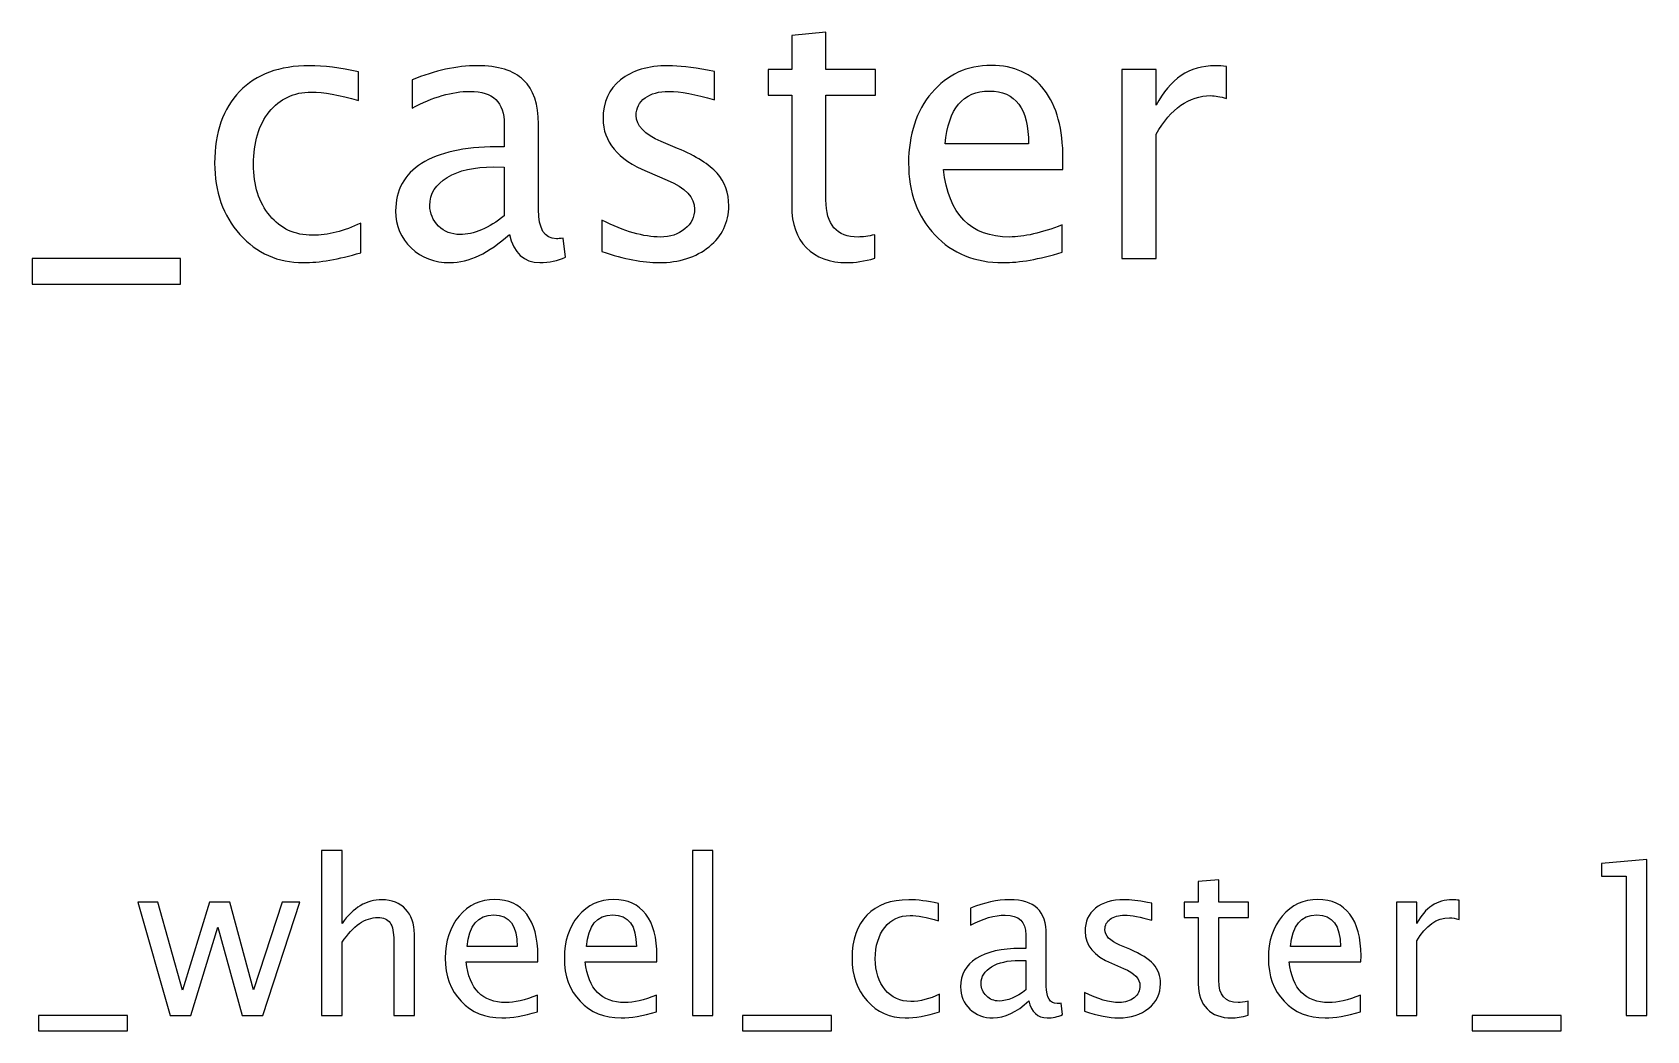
# Model space of a CAD drawing. Header units: centimetres. Extents: x -26.9 to 37.3, y -43.5 to 43.3.
# Drawn here: x 17.52 to 27.11, y 37.08 to 43.01 of the extents above; entities that cross this region are included whole.
import ezdxf

# ---------------------------------------------------------------- set-up
doc = ezdxf.new("R2010")
doc.units = ezdxf.units.CM
doc.header["$MEASUREMENT"] = 0
doc.layers.add('Layer 1', color=7, linetype='Continuous')

msp = doc.modelspace()

# ---------------------------------------------------------------- linework, layer by layer
at = {"layer": 'Layer 1'}
for points, knots in [([(22.52636, 41.67079), (22.46357, 41.65351), (22.40889, 41.64504), (22.36267, 41.64504), (22.36267, 41.64504), (22.25896, 41.64504), (22.17817, 41.67467), (22.12031, 41.73394), (22.12031, 41.73394), (22.0621, 41.79321), (22.03318, 41.8754), (22.03318, 41.98088), (22.03318, 41.98088), (22.03318, 41.98088), (22.03318, 42.63987), (22.03318, 42.63987), (22.03318, 42.63987), (22.03318, 42.63987), (21.89277, 42.63987), (21.89277, 42.63987), (21.89277, 42.63987), (21.89277, 42.63987), (21.89277, 42.79228), (21.89277, 42.79228), (21.89277, 42.79228), (21.89277, 42.79228), (22.03318, 42.79228), (22.03318, 42.79228), (22.03318, 42.79228), (22.03318, 42.79228), (22.03318, 42.99512), (22.03318, 42.99512), (22.03318, 42.99512), (22.03318, 42.99512), (22.23638, 43.01453), (22.23638, 43.01453), (22.23638, 43.01453), (22.23638, 43.01453), (22.23638, 42.79228), (22.23638, 42.79228), (22.23638, 42.79228), (22.23638, 42.79228), (22.53059, 42.79228), (22.53059, 42.79228), (22.53059, 42.79228), (22.53059, 42.79228), (22.53059, 42.63987), (22.53059, 42.63987), (22.53059, 42.63987), (22.53059, 42.63987), (22.23638, 42.63987), (22.23638, 42.63987), (22.23638, 42.63987), (22.23638, 42.63987), (22.23638, 42.01757), (22.23638, 42.01757), (22.23638, 42.01757), (22.23638, 41.87082), (22.30023, 41.79744), (22.42758, 41.79744), (22.42758, 41.79744), (22.45475, 41.79744), (22.48756, 41.80203), (22.52636, 41.81085), (22.52636, 41.81085), (22.52636, 41.81085), (22.52636, 41.67079), (22.52636, 41.67079)], [0, 0, 0, 0, 0.0555556, 0.0555556, 0.0555556, 0.0555556, 0.1111111, 0.1111111, 0.1111111, 0.1111111, 0.1666667, 0.1666667, 0.1666667, 0.1666667, 0.2222222, 0.2222222, 0.2222222, 0.2222222, 0.2777778, 0.2777778, 0.2777778, 0.2777778, 0.3333333, 0.3333333, 0.3333333, 0.3333333, 0.3888889, 0.3888889, 0.3888889, 0.3888889, 0.4444444, 0.4444444, 0.4444444, 0.4444444, 0.5, 0.5, 0.5, 0.5, 0.5555556, 0.5555556, 0.5555556, 0.5555556, 0.6111111, 0.6111111, 0.6111111, 0.6111111, 0.6666667, 0.6666667, 0.6666667, 0.6666667, 0.7222222, 0.7222222, 0.7222222, 0.7222222, 0.7777778, 0.7777778, 0.7777778, 0.7777778, 0.8333333, 0.8333333, 0.8333333, 0.8333333, 0.8888889, 0.8888889, 0.8888889, 0.8888889, 1, 1, 1, 1]), ([(19.47165, 41.70431), (19.34007, 41.6648), (19.22647, 41.64504), (19.13087, 41.64504), (19.13087, 41.64504), (18.97918, 41.64504), (18.85359, 41.70113), (18.75375, 41.81296), (18.75375, 41.81296), (18.65391, 41.92515), (18.60382, 42.06661), (18.60382, 42.237), (18.60382, 42.237), (18.60382, 42.41904), (18.65321, 42.56121), (18.75199, 42.66281), (18.75199, 42.66281), (18.85077, 42.76476), (18.9887, 42.81556), (19.1658, 42.81556), (19.1658, 42.81556), (19.25293, 42.81556), (19.351, 42.80356), (19.45895, 42.77958), (19.45895, 42.77958), (19.45895, 42.77958), (19.45895, 42.60812), (19.45895, 42.60812), (19.45895, 42.60812), (19.3443, 42.64199), (19.25082, 42.65892), (19.17885, 42.65892), (19.17885, 42.65892), (19.07443, 42.65892), (18.99082, 42.61977), (18.92838, 42.5418), (18.92838, 42.5418), (18.86593, 42.46384), (18.83454, 42.35977), (18.83454, 42.22995), (18.83454, 42.22995), (18.83454, 42.104), (18.86699, 42.0024), (18.93155, 41.92444), (18.93155, 41.92444), (18.99611, 41.84683), (19.08042, 41.80802), (19.1852, 41.80802), (19.1852, 41.80802), (19.27798, 41.80802), (19.37323, 41.83201), (19.47165, 41.87999), (19.47165, 41.87999), (19.47165, 41.87999), (19.47165, 41.70431), (19.47165, 41.70431)], [0, 0, 0, 0, 0.0666667, 0.0666667, 0.0666667, 0.0666667, 0.1333333, 0.1333333, 0.1333333, 0.1333333, 0.2, 0.2, 0.2, 0.2, 0.2666667, 0.2666667, 0.2666667, 0.2666667, 0.3333333, 0.3333333, 0.3333333, 0.3333333, 0.4, 0.4, 0.4, 0.4, 0.4666667, 0.4666667, 0.4666667, 0.4666667, 0.5333333, 0.5333333, 0.5333333, 0.5333333, 0.6, 0.6, 0.6, 0.6, 0.6666667, 0.6666667, 0.6666667, 0.6666667, 0.7333333, 0.7333333, 0.7333333, 0.7333333, 0.8, 0.8, 0.8, 0.8, 0.8666667, 0.8666667, 0.8666667, 0.8666667, 1, 1, 1, 1]), ([(20.35501, 41.81332), (20.23295, 41.70113), (20.11548, 41.64504), (20.00259, 41.64504), (20.00259, 41.64504), (19.90981, 41.64504), (19.83255, 41.67397), (19.77152, 41.73218), (19.77152, 41.73218), (19.71014, 41.79038), (19.67944, 41.86376), (19.67944, 41.95231), (19.67944, 41.95231), (19.67944, 42.07472), (19.73095, 42.16892), (19.83396, 42.23453), (19.83396, 42.23453), (19.93697, 42.30015), (20.08479, 42.33296), (20.2774, 42.33296), (20.2774, 42.33296), (20.2774, 42.33296), (20.32503, 42.33296), (20.32503, 42.33296), (20.32503, 42.33296), (20.32503, 42.33296), (20.32503, 42.46807), (20.32503, 42.46807), (20.32503, 42.46807), (20.32503, 42.59825), (20.25729, 42.66316), (20.12147, 42.66316), (20.12147, 42.66316), (20.01635, 42.66316), (19.90134, 42.63), (19.77681, 42.56367), (19.77681, 42.56367), (19.77681, 42.56367), (19.77681, 42.73089), (19.77681, 42.73089), (19.77681, 42.73089), (19.91369, 42.78734), (20.04281, 42.81556), (20.16381, 42.81556), (20.16381, 42.81556), (20.28834, 42.81556), (20.38041, 42.78734), (20.43933, 42.73054), (20.43933, 42.73054), (20.49859, 42.67374), (20.52823, 42.58625), (20.52823, 42.46807), (20.52823, 42.46807), (20.52823, 42.46807), (20.52823, 41.96113), (20.52823, 41.96113), (20.52823, 41.96113), (20.52823, 41.84507), (20.56386, 41.78686), (20.63547, 41.78686), (20.63547, 41.78686), (20.64429, 41.78686), (20.65735, 41.78827), (20.67463, 41.79109), (20.67463, 41.79109), (20.67463, 41.79109), (20.6891, 41.6782), (20.6891, 41.6782), (20.6891, 41.6782), (20.64288, 41.65598), (20.59208, 41.64504), (20.53634, 41.64504), (20.53634, 41.64504), (20.44144, 41.64504), (20.38112, 41.70113), (20.35501, 41.81332)], [0, 0, 0, 0, 0.05, 0.05, 0.05, 0.05, 0.1, 0.1, 0.1, 0.1, 0.15, 0.15, 0.15, 0.15, 0.2, 0.2, 0.2, 0.2, 0.25, 0.25, 0.25, 0.25, 0.3, 0.3, 0.3, 0.3, 0.35, 0.35, 0.35, 0.35, 0.4, 0.4, 0.4, 0.4, 0.45, 0.45, 0.45, 0.45, 0.5, 0.5, 0.5, 0.5, 0.55, 0.55, 0.55, 0.55, 0.6, 0.6, 0.6, 0.6, 0.65, 0.65, 0.65, 0.65, 0.7, 0.7, 0.7, 0.7, 0.75, 0.75, 0.75, 0.75, 0.8, 0.8, 0.8, 0.8, 0.85, 0.85, 0.85, 0.85, 0.9, 0.9, 0.9, 0.9, 1, 1, 1, 1]), ([(20.90534, 41.71066), (20.90534, 41.71066), (20.90534, 41.89692), (20.90534, 41.89692), (20.90534, 41.89692), (21.03834, 41.8306), (21.1537, 41.79744), (21.25212, 41.79744), (21.25212, 41.79744), (21.31069, 41.79744), (21.35937, 41.81332), (21.39782, 41.84507), (21.39782, 41.84507), (21.43627, 41.87646), (21.45568, 41.91597), (21.45568, 41.9636), (21.45568, 41.9636), (21.45568, 42.0331), (21.4017, 42.0906), (21.29375, 42.13611), (21.29375, 42.13611), (21.29375, 42.13611), (21.17487, 42.18655), (21.17487, 42.18655), (21.17487, 42.18655), (20.99954, 42.25923), (20.91169, 42.36435), (20.91169, 42.50088), (20.91169, 42.50088), (20.91169, 42.5986), (20.94627, 42.67551), (21.01541, 42.7316), (21.01541, 42.7316), (21.08455, 42.78769), (21.17945, 42.81556), (21.29975, 42.81556), (21.29975, 42.81556), (21.36219, 42.81556), (21.4398, 42.80709), (21.53188, 42.78981), (21.53188, 42.78981), (21.53188, 42.78981), (21.57421, 42.78169), (21.57421, 42.78169), (21.57421, 42.78169), (21.57421, 42.78169), (21.57421, 42.61236), (21.57421, 42.61236), (21.57421, 42.61236), (21.46097, 42.64622), (21.37066, 42.66316), (21.30328, 42.66316), (21.30328, 42.66316), (21.24401, 42.66316), (21.19709, 42.65011), (21.16146, 42.62435), (21.16146, 42.62435), (21.12618, 42.5986), (21.10854, 42.56403), (21.10854, 42.52064), (21.10854, 42.52064), (21.10854, 42.45961), (21.15793, 42.40775), (21.25706, 42.36577), (21.25706, 42.36577), (21.25706, 42.36577), (21.35478, 42.32449), (21.35478, 42.32449), (21.35478, 42.32449), (21.46556, 42.27792), (21.54387, 42.22854), (21.58973, 42.17668), (21.58973, 42.17668), (21.63595, 42.12482), (21.65888, 42.05991), (21.65888, 41.9823), (21.65888, 41.9823), (21.65888, 41.88387), (21.62007, 41.80308), (21.54211, 41.73994), (21.54211, 41.73994), (21.4645, 41.67679), (21.36501, 41.64504), (21.24401, 41.64504), (21.24401, 41.64504), (21.15088, 41.64504), (21.03834, 41.66691), (20.90534, 41.71066)], [0, 0, 0, 0, 0.0434783, 0.0434783, 0.0434783, 0.0434783, 0.0869565, 0.0869565, 0.0869565, 0.0869565, 0.1304348, 0.1304348, 0.1304348, 0.1304348, 0.173913, 0.173913, 0.173913, 0.173913, 0.2173913, 0.2173913, 0.2173913, 0.2173913, 0.2608696, 0.2608696, 0.2608696, 0.2608696, 0.3043478, 0.3043478, 0.3043478, 0.3043478, 0.3478261, 0.3478261, 0.3478261, 0.3478261, 0.3913043, 0.3913043, 0.3913043, 0.3913043, 0.4347826, 0.4347826, 0.4347826, 0.4347826, 0.4782609, 0.4782609, 0.4782609, 0.4782609, 0.5217391, 0.5217391, 0.5217391, 0.5217391, 0.5652174, 0.5652174, 0.5652174, 0.5652174, 0.6086957, 0.6086957, 0.6086957, 0.6086957, 0.6521739, 0.6521739, 0.6521739, 0.6521739, 0.6956522, 0.6956522, 0.6956522, 0.6956522, 0.7391304, 0.7391304, 0.7391304, 0.7391304, 0.7826087, 0.7826087, 0.7826087, 0.7826087, 0.826087, 0.826087, 0.826087, 0.826087, 0.8695652, 0.8695652, 0.8695652, 0.8695652, 0.9130435, 0.9130435, 0.9130435, 0.9130435, 1, 1, 1, 1]), ([(23.63972, 41.70642), (23.5032, 41.6655), (23.38643, 41.64504), (23.28906, 41.64504), (23.28906, 41.64504), (23.1229, 41.64504), (22.98779, 41.70007), (22.88372, 41.80979), (22.88372, 41.80979), (22.77965, 41.9195), (22.72744, 42.06167), (22.72744, 42.23665), (22.72744, 42.23665), (22.72744, 42.40634), (22.7733, 42.54568), (22.86538, 42.65469), (22.86538, 42.65469), (22.95745, 42.76335), (23.07528, 42.81768), (23.21886, 42.81768), (23.21886, 42.81768), (23.35468, 42.81768), (23.45981, 42.76934), (23.53389, 42.67268), (23.53389, 42.67268), (23.60797, 42.57602), (23.64502, 42.43914), (23.64502, 42.2617), (23.64502, 42.2617), (23.64502, 42.2617), (23.64396, 42.19961), (23.64396, 42.19961), (23.64396, 42.19961), (23.64396, 42.19961), (22.93487, 42.19961), (22.93487, 42.19961), (22.93487, 42.19961), (22.96451, 41.9315), (23.09539, 41.79744), (23.32716, 41.79744), (23.32716, 41.79744), (23.41218, 41.79744), (23.51625, 41.82143), (23.63972, 41.86941), (23.63972, 41.86941), (23.63972, 41.86941), (23.63972, 41.70642), (23.63972, 41.70642)], [0, 0, 0, 0, 0.0769231, 0.0769231, 0.0769231, 0.0769231, 0.1538462, 0.1538462, 0.1538462, 0.1538462, 0.2307692, 0.2307692, 0.2307692, 0.2307692, 0.3076923, 0.3076923, 0.3076923, 0.3076923, 0.3846154, 0.3846154, 0.3846154, 0.3846154, 0.4615385, 0.4615385, 0.4615385, 0.4615385, 0.5384615, 0.5384615, 0.5384615, 0.5384615, 0.6153846, 0.6153846, 0.6153846, 0.6153846, 0.6923077, 0.6923077, 0.6923077, 0.6923077, 0.7692308, 0.7692308, 0.7692308, 0.7692308, 0.8461538, 0.8461538, 0.8461538, 0.8461538, 1, 1, 1, 1]), ([(23.99568, 41.67044), (23.99568, 41.67044), (23.99568, 42.79228), (23.99568, 42.79228), (23.99568, 42.79228), (23.99568, 42.79228), (24.19888, 42.79228), (24.19888, 42.79228), (24.19888, 42.79228), (24.19888, 42.79228), (24.19888, 42.58026), (24.19888, 42.58026), (24.19888, 42.58026), (24.27967, 42.73724), (24.39679, 42.81556), (24.5506, 42.81556), (24.5506, 42.81556), (24.57141, 42.81556), (24.59329, 42.81379), (24.61586, 42.81027), (24.61586, 42.81027), (24.61586, 42.81027), (24.61586, 42.62012), (24.61586, 42.62012), (24.61586, 42.62012), (24.58059, 42.63176), (24.54954, 42.63776), (24.52273, 42.63776), (24.52273, 42.63776), (24.39361, 42.63776), (24.28566, 42.56156), (24.19888, 42.40881), (24.19888, 42.40881), (24.19888, 42.40881), (24.19888, 41.67044), (24.19888, 41.67044), (24.19888, 41.67044), (24.19888, 41.67044), (23.99568, 41.67044), (23.99568, 41.67044)], [0, 0, 0, 0, 0.0909091, 0.0909091, 0.0909091, 0.0909091, 0.1818182, 0.1818182, 0.1818182, 0.1818182, 0.2727273, 0.2727273, 0.2727273, 0.2727273, 0.3636364, 0.3636364, 0.3636364, 0.3636364, 0.4545455, 0.4545455, 0.4545455, 0.4545455, 0.5454545, 0.5454545, 0.5454545, 0.5454545, 0.6363636, 0.6363636, 0.6363636, 0.6363636, 0.7272727, 0.7272727, 0.7272727, 0.7272727, 0.8181818, 0.8181818, 0.8181818, 0.8181818, 1, 1, 1, 1]), ([(22.94546, 42.35201), (22.94546, 42.35201), (23.44076, 42.35201), (23.44076, 42.35201), (23.44076, 42.35201), (23.44076, 42.56085), (23.36279, 42.66527), (23.20722, 42.66527), (23.20722, 42.66527), (23.05059, 42.66527), (22.96345, 42.56085), (22.94546, 42.35201)], [0, 0, 0, 0, 0.25, 0.25, 0.25, 0.25, 0.5, 0.5, 0.5, 0.5, 1, 1, 1, 1]), ([(20.32503, 41.92409), (20.32503, 41.92409), (20.32503, 42.21231), (20.32503, 42.21231), (20.32503, 42.21231), (20.32503, 42.21231), (20.25976, 42.21442), (20.25976, 42.21442), (20.25976, 42.21442), (20.14687, 42.21442), (20.05586, 42.19361), (19.98636, 42.15198), (19.98636, 42.15198), (19.91722, 42.11), (19.88264, 42.05462), (19.88264, 41.98547), (19.88264, 41.98547), (19.88264, 41.93714), (19.89993, 41.89622), (19.93415, 41.8627), (19.93415, 41.8627), (19.96872, 41.82919), (20.0107, 41.81226), (20.06044, 41.81226), (20.06044, 41.81226), (20.14511, 41.81226), (20.23331, 41.84965), (20.32503, 41.92409)], [0, 0, 0, 0, 0.125, 0.125, 0.125, 0.125, 0.25, 0.25, 0.25, 0.25, 0.375, 0.375, 0.375, 0.375, 0.5, 0.5, 0.5, 0.5, 0.625, 0.625, 0.625, 0.625, 0.75, 0.75, 0.75, 0.75, 1, 1, 1, 1]), ([(17.52008, 41.51804), (17.52008, 41.51804), (17.52008, 41.67044), (17.52008, 41.67044), (17.52008, 41.67044), (17.52008, 41.67044), (18.40061, 41.67044), (18.40061, 41.67044), (18.40061, 41.67044), (18.40061, 41.67044), (18.40061, 41.51804), (18.40061, 41.51804), (18.40061, 41.51804), (18.40061, 41.51804), (17.52008, 41.51804), (17.52008, 41.51804)], [0, 0, 0, 0, 0.2, 0.2, 0.2, 0.2, 0.4, 0.4, 0.4, 0.4, 0.6, 0.6, 0.6, 0.6, 1, 1, 1, 1]), ([(19.23931, 37.17044), (19.23931, 37.17044), (19.23931, 38.14961), (19.23931, 38.14961), (19.23931, 38.14961), (19.23931, 38.14961), (19.36123, 38.14961), (19.36123, 38.14961), (19.36123, 38.14961), (19.36123, 38.14961), (19.36123, 37.71633), (19.36123, 37.71633), (19.36123, 37.71633), (19.42579, 37.81052), (19.50495, 37.85751), (19.59851, 37.85751), (19.59851, 37.85751), (19.65735, 37.85751), (19.70413, 37.8391), (19.73863, 37.80205), (19.73863, 37.80205), (19.77313, 37.76522), (19.79049, 37.71548), (19.79049, 37.65325), (19.79049, 37.65325), (19.79049, 37.65325), (19.79049, 37.17044), (19.79049, 37.17044), (19.79049, 37.17044), (19.79049, 37.17044), (19.66857, 37.17044), (19.66857, 37.17044), (19.66857, 37.17044), (19.66857, 37.17044), (19.66857, 37.61346), (19.66857, 37.61346), (19.66857, 37.61346), (19.66857, 37.66341), (19.66116, 37.69897), (19.64656, 37.72014), (19.64656, 37.72014), (19.63174, 37.74152), (19.6074, 37.7521), (19.57332, 37.7521), (19.57332, 37.7521), (19.49839, 37.7521), (19.42769, 37.70321), (19.36123, 37.60542), (19.36123, 37.60542), (19.36123, 37.60542), (19.36123, 37.17044), (19.36123, 37.17044), (19.36123, 37.17044), (19.36123, 37.17044), (19.23931, 37.17044), (19.23931, 37.17044)], [0, 0, 0, 0, 0.0666667, 0.0666667, 0.0666667, 0.0666667, 0.1333333, 0.1333333, 0.1333333, 0.1333333, 0.2, 0.2, 0.2, 0.2, 0.2666667, 0.2666667, 0.2666667, 0.2666667, 0.3333333, 0.3333333, 0.3333333, 0.3333333, 0.4, 0.4, 0.4, 0.4, 0.4666667, 0.4666667, 0.4666667, 0.4666667, 0.5333333, 0.5333333, 0.5333333, 0.5333333, 0.6, 0.6, 0.6, 0.6, 0.6666667, 0.6666667, 0.6666667, 0.6666667, 0.7333333, 0.7333333, 0.7333333, 0.7333333, 0.8, 0.8, 0.8, 0.8, 0.8666667, 0.8666667, 0.8666667, 0.8666667, 1, 1, 1, 1]), ([(21.44276, 37.17044), (21.44276, 37.17044), (21.44276, 38.14961), (21.44276, 38.14961), (21.44276, 38.14961), (21.44276, 38.14961), (21.56468, 38.14961), (21.56468, 38.14961), (21.56468, 38.14961), (21.56468, 38.14961), (21.56468, 37.17044), (21.56468, 37.17044), (21.56468, 37.17044), (21.56468, 37.17044), (21.44276, 37.17044), (21.44276, 37.17044)], [0, 0, 0, 0, 0.2, 0.2, 0.2, 0.2, 0.4, 0.4, 0.4, 0.4, 0.6, 0.6, 0.6, 0.6, 1, 1, 1, 1]), ([(26.99202, 37.17044), (26.99202, 37.17044), (26.99202, 37.99721), (26.99202, 37.99721), (26.99202, 37.99721), (26.99202, 37.99721), (26.84597, 37.99721), (26.84597, 37.99721), (26.84597, 37.99721), (26.84597, 37.99721), (26.84597, 38.07341), (26.84597, 38.07341), (26.84597, 38.07341), (26.84597, 38.07341), (27.11394, 38.09627), (27.11394, 38.09627), (27.11394, 38.09627), (27.11394, 38.09627), (27.11394, 37.17044), (27.11394, 37.17044), (27.11394, 37.17044), (27.11394, 37.17044), (26.99202, 37.17044), (26.99202, 37.17044)], [0, 0, 0, 0, 0.1428571, 0.1428571, 0.1428571, 0.1428571, 0.2857143, 0.2857143, 0.2857143, 0.2857143, 0.4285714, 0.4285714, 0.4285714, 0.4285714, 0.5714286, 0.5714286, 0.5714286, 0.5714286, 0.7142857, 0.7142857, 0.7142857, 0.7142857, 1, 1, 1, 1]), ([(24.74497, 37.17065), (24.70729, 37.16028), (24.67449, 37.1552), (24.64676, 37.1552), (24.64676, 37.1552), (24.58453, 37.1552), (24.53606, 37.17298), (24.50134, 37.20854), (24.50134, 37.20854), (24.46642, 37.2441), (24.44906, 37.29342), (24.44906, 37.35671), (24.44906, 37.35671), (24.44906, 37.35671), (24.44906, 37.7521), (24.44906, 37.7521), (24.44906, 37.7521), (24.44906, 37.7521), (24.36482, 37.7521), (24.36482, 37.7521), (24.36482, 37.7521), (24.36482, 37.7521), (24.36482, 37.84354), (24.36482, 37.84354), (24.36482, 37.84354), (24.36482, 37.84354), (24.44906, 37.84354), (24.44906, 37.84354), (24.44906, 37.84354), (24.44906, 37.84354), (24.44906, 37.96525), (24.44906, 37.96525), (24.44906, 37.96525), (24.44906, 37.96525), (24.57098, 37.97689), (24.57098, 37.97689), (24.57098, 37.97689), (24.57098, 37.97689), (24.57098, 37.84354), (24.57098, 37.84354), (24.57098, 37.84354), (24.57098, 37.84354), (24.74751, 37.84354), (24.74751, 37.84354), (24.74751, 37.84354), (24.74751, 37.84354), (24.74751, 37.7521), (24.74751, 37.7521), (24.74751, 37.7521), (24.74751, 37.7521), (24.57098, 37.7521), (24.57098, 37.7521), (24.57098, 37.7521), (24.57098, 37.7521), (24.57098, 37.37872), (24.57098, 37.37872), (24.57098, 37.37872), (24.57098, 37.29067), (24.60929, 37.24664), (24.6857, 37.24664), (24.6857, 37.24664), (24.702, 37.24664), (24.72169, 37.24939), (24.74497, 37.25468), (24.74497, 37.25468), (24.74497, 37.25468), (24.74497, 37.17065), (24.74497, 37.17065)], [0, 0, 0, 0, 0.0555556, 0.0555556, 0.0555556, 0.0555556, 0.1111111, 0.1111111, 0.1111111, 0.1111111, 0.1666667, 0.1666667, 0.1666667, 0.1666667, 0.2222222, 0.2222222, 0.2222222, 0.2222222, 0.2777778, 0.2777778, 0.2777778, 0.2777778, 0.3333333, 0.3333333, 0.3333333, 0.3333333, 0.3888889, 0.3888889, 0.3888889, 0.3888889, 0.4444444, 0.4444444, 0.4444444, 0.4444444, 0.5, 0.5, 0.5, 0.5, 0.5555556, 0.5555556, 0.5555556, 0.5555556, 0.6111111, 0.6111111, 0.6111111, 0.6111111, 0.6666667, 0.6666667, 0.6666667, 0.6666667, 0.7222222, 0.7222222, 0.7222222, 0.7222222, 0.7777778, 0.7777778, 0.7777778, 0.7777778, 0.8333333, 0.8333333, 0.8333333, 0.8333333, 0.8888889, 0.8888889, 0.8888889, 0.8888889, 1, 1, 1, 1]), ([(18.33951, 37.17044), (18.33951, 37.17044), (18.14647, 37.84354), (18.14647, 37.84354), (18.14647, 37.84354), (18.14647, 37.84354), (18.26543, 37.84354), (18.26543, 37.84354), (18.26543, 37.84354), (18.26543, 37.84354), (18.41338, 37.32094), (18.41338, 37.32094), (18.41338, 37.32094), (18.41338, 37.32094), (18.57298, 37.84354), (18.57298, 37.84354), (18.57298, 37.84354), (18.57298, 37.84354), (18.6949, 37.84354), (18.6949, 37.84354), (18.6949, 37.84354), (18.6949, 37.84354), (18.83523, 37.32178), (18.83523, 37.32178), (18.83523, 37.32178), (18.83523, 37.32178), (19.00499, 37.84354), (19.00499, 37.84354), (19.00499, 37.84354), (19.00499, 37.84354), (19.10913, 37.84354), (19.10913, 37.84354), (19.10913, 37.84354), (19.10913, 37.84354), (18.88942, 37.17044), (18.88942, 37.17044), (18.88942, 37.17044), (18.88942, 37.17044), (18.7675, 37.17044), (18.7675, 37.17044), (18.7675, 37.17044), (18.7675, 37.17044), (18.62314, 37.69537), (18.62314, 37.69537), (18.62314, 37.69537), (18.62314, 37.69537), (18.46143, 37.17044), (18.46143, 37.17044), (18.46143, 37.17044), (18.46143, 37.17044), (18.33951, 37.17044), (18.33951, 37.17044)], [0, 0, 0, 0, 0.0714286, 0.0714286, 0.0714286, 0.0714286, 0.1428571, 0.1428571, 0.1428571, 0.1428571, 0.2142857, 0.2142857, 0.2142857, 0.2142857, 0.2857143, 0.2857143, 0.2857143, 0.2857143, 0.3571429, 0.3571429, 0.3571429, 0.3571429, 0.4285714, 0.4285714, 0.4285714, 0.4285714, 0.5, 0.5, 0.5, 0.5, 0.5714286, 0.5714286, 0.5714286, 0.5714286, 0.6428571, 0.6428571, 0.6428571, 0.6428571, 0.7142857, 0.7142857, 0.7142857, 0.7142857, 0.7857143, 0.7857143, 0.7857143, 0.7857143, 0.8571429, 0.8571429, 0.8571429, 0.8571429, 1, 1, 1, 1]), ([(20.52159, 37.19203), (20.43968, 37.16748), (20.36961, 37.1552), (20.31119, 37.1552), (20.31119, 37.1552), (20.2115, 37.1552), (20.13043, 37.18822), (20.06799, 37.25405), (20.06799, 37.25405), (20.00555, 37.31988), (19.97422, 37.40518), (19.97422, 37.51017), (19.97422, 37.51017), (19.97422, 37.61198), (20.00174, 37.69559), (20.05698, 37.76099), (20.05698, 37.76099), (20.11223, 37.82618), (20.18292, 37.85878), (20.26907, 37.85878), (20.26907, 37.85878), (20.35056, 37.85878), (20.41364, 37.82978), (20.45809, 37.77179), (20.45809, 37.77179), (20.50254, 37.71379), (20.52477, 37.63166), (20.52477, 37.52519), (20.52477, 37.52519), (20.52477, 37.52519), (20.52413, 37.48794), (20.52413, 37.48794), (20.52413, 37.48794), (20.52413, 37.48794), (20.09868, 37.48794), (20.09868, 37.48794), (20.09868, 37.48794), (20.11646, 37.32707), (20.19499, 37.24664), (20.33405, 37.24664), (20.33405, 37.24664), (20.38507, 37.24664), (20.44751, 37.26103), (20.52159, 37.28982), (20.52159, 37.28982), (20.52159, 37.28982), (20.52159, 37.19203), (20.52159, 37.19203)], [0, 0, 0, 0, 0.0769231, 0.0769231, 0.0769231, 0.0769231, 0.1538462, 0.1538462, 0.1538462, 0.1538462, 0.2307692, 0.2307692, 0.2307692, 0.2307692, 0.3076923, 0.3076923, 0.3076923, 0.3076923, 0.3846154, 0.3846154, 0.3846154, 0.3846154, 0.4615385, 0.4615385, 0.4615385, 0.4615385, 0.5384615, 0.5384615, 0.5384615, 0.5384615, 0.6153846, 0.6153846, 0.6153846, 0.6153846, 0.6923077, 0.6923077, 0.6923077, 0.6923077, 0.7692308, 0.7692308, 0.7692308, 0.7692308, 0.8461538, 0.8461538, 0.8461538, 0.8461538, 1, 1, 1, 1]), ([(21.22919, 37.19203), (21.14728, 37.16748), (21.07721, 37.1552), (21.01879, 37.1552), (21.01879, 37.1552), (20.9191, 37.1552), (20.83803, 37.18822), (20.77559, 37.25405), (20.77559, 37.25405), (20.71315, 37.31988), (20.68182, 37.40518), (20.68182, 37.51017), (20.68182, 37.51017), (20.68182, 37.61198), (20.70934, 37.69559), (20.76458, 37.76099), (20.76458, 37.76099), (20.81983, 37.82618), (20.89052, 37.85878), (20.97667, 37.85878), (20.97667, 37.85878), (21.05816, 37.85878), (21.12124, 37.82978), (21.16569, 37.77179), (21.16569, 37.77179), (21.21014, 37.71379), (21.23237, 37.63166), (21.23237, 37.52519), (21.23237, 37.52519), (21.23237, 37.52519), (21.23173, 37.48794), (21.23173, 37.48794), (21.23173, 37.48794), (21.23173, 37.48794), (20.80628, 37.48794), (20.80628, 37.48794), (20.80628, 37.48794), (20.82406, 37.32707), (20.90259, 37.24664), (21.04165, 37.24664), (21.04165, 37.24664), (21.09267, 37.24664), (21.15511, 37.26103), (21.22919, 37.28982), (21.22919, 37.28982), (21.22919, 37.28982), (21.22919, 37.19203), (21.22919, 37.19203)], [0, 0, 0, 0, 0.0769231, 0.0769231, 0.0769231, 0.0769231, 0.1538462, 0.1538462, 0.1538462, 0.1538462, 0.2307692, 0.2307692, 0.2307692, 0.2307692, 0.3076923, 0.3076923, 0.3076923, 0.3076923, 0.3846154, 0.3846154, 0.3846154, 0.3846154, 0.4615385, 0.4615385, 0.4615385, 0.4615385, 0.5384615, 0.5384615, 0.5384615, 0.5384615, 0.6153846, 0.6153846, 0.6153846, 0.6153846, 0.6923077, 0.6923077, 0.6923077, 0.6923077, 0.7692308, 0.7692308, 0.7692308, 0.7692308, 0.8461538, 0.8461538, 0.8461538, 0.8461538, 1, 1, 1, 1]), ([(22.91215, 37.19076), (22.8332, 37.16705), (22.76504, 37.1552), (22.70768, 37.1552), (22.70768, 37.1552), (22.61666, 37.1552), (22.54131, 37.18886), (22.48141, 37.25595), (22.48141, 37.25595), (22.42151, 37.32326), (22.39145, 37.40814), (22.39145, 37.51038), (22.39145, 37.51038), (22.39145, 37.6196), (22.42108, 37.7049), (22.48035, 37.76586), (22.48035, 37.76586), (22.53962, 37.82703), (22.62238, 37.85751), (22.72864, 37.85751), (22.72864, 37.85751), (22.78092, 37.85751), (22.83976, 37.85031), (22.90453, 37.83592), (22.90453, 37.83592), (22.90453, 37.83592), (22.90453, 37.73305), (22.90453, 37.73305), (22.90453, 37.73305), (22.83574, 37.75337), (22.77965, 37.76353), (22.73647, 37.76353), (22.73647, 37.76353), (22.67381, 37.76353), (22.62365, 37.74004), (22.58618, 37.69326), (22.58618, 37.69326), (22.54872, 37.64648), (22.52988, 37.58404), (22.52988, 37.50614), (22.52988, 37.50614), (22.52988, 37.43058), (22.54935, 37.36962), (22.58809, 37.32284), (22.58809, 37.32284), (22.62682, 37.27627), (22.67741, 37.25299), (22.74028, 37.25299), (22.74028, 37.25299), (22.79595, 37.25299), (22.8531, 37.26738), (22.91215, 37.29617), (22.91215, 37.29617), (22.91215, 37.29617), (22.91215, 37.19076), (22.91215, 37.19076)], [0, 0, 0, 0, 0.0666667, 0.0666667, 0.0666667, 0.0666667, 0.1333333, 0.1333333, 0.1333333, 0.1333333, 0.2, 0.2, 0.2, 0.2, 0.2666667, 0.2666667, 0.2666667, 0.2666667, 0.3333333, 0.3333333, 0.3333333, 0.3333333, 0.4, 0.4, 0.4, 0.4, 0.4666667, 0.4666667, 0.4666667, 0.4666667, 0.5333333, 0.5333333, 0.5333333, 0.5333333, 0.6, 0.6, 0.6, 0.6, 0.6666667, 0.6666667, 0.6666667, 0.6666667, 0.7333333, 0.7333333, 0.7333333, 0.7333333, 0.8, 0.8, 0.8, 0.8, 0.8666667, 0.8666667, 0.8666667, 0.8666667, 1, 1, 1, 1]), ([(23.44216, 37.25617), (23.36893, 37.18886), (23.29844, 37.1552), (23.23071, 37.1552), (23.23071, 37.1552), (23.17504, 37.1552), (23.12868, 37.17256), (23.09207, 37.20748), (23.09207, 37.20748), (23.05524, 37.24241), (23.03682, 37.28643), (23.03682, 37.33956), (23.03682, 37.33956), (23.03682, 37.41301), (23.06772, 37.46953), (23.12953, 37.5089), (23.12953, 37.5089), (23.19134, 37.54827), (23.28003, 37.56795), (23.3956, 37.56795), (23.3956, 37.56795), (23.3956, 37.56795), (23.42417, 37.56795), (23.42417, 37.56795), (23.42417, 37.56795), (23.42417, 37.56795), (23.42417, 37.64902), (23.42417, 37.64902), (23.42417, 37.64902), (23.42417, 37.72712), (23.38353, 37.76607), (23.30204, 37.76607), (23.30204, 37.76607), (23.23896, 37.76607), (23.16996, 37.74617), (23.09524, 37.70638), (23.09524, 37.70638), (23.09524, 37.70638), (23.09524, 37.80671), (23.09524, 37.80671), (23.09524, 37.80671), (23.17737, 37.84058), (23.25484, 37.85751), (23.32744, 37.85751), (23.32744, 37.85751), (23.40216, 37.85751), (23.4574, 37.84058), (23.49275, 37.8065), (23.49275, 37.8065), (23.52831, 37.77242), (23.54609, 37.71993), (23.54609, 37.64902), (23.54609, 37.64902), (23.54609, 37.64902), (23.54609, 37.34485), (23.54609, 37.34485), (23.54609, 37.34485), (23.54609, 37.27522), (23.56747, 37.24029), (23.61044, 37.24029), (23.61044, 37.24029), (23.61573, 37.24029), (23.62356, 37.24114), (23.63393, 37.24283), (23.63393, 37.24283), (23.63393, 37.24283), (23.64261, 37.1751), (23.64261, 37.1751), (23.64261, 37.1751), (23.61488, 37.16176), (23.5844, 37.1552), (23.55096, 37.1552), (23.55096, 37.1552), (23.49402, 37.1552), (23.45783, 37.18886), (23.44216, 37.25617)], [0, 0, 0, 0, 0.05, 0.05, 0.05, 0.05, 0.1, 0.1, 0.1, 0.1, 0.15, 0.15, 0.15, 0.15, 0.2, 0.2, 0.2, 0.2, 0.25, 0.25, 0.25, 0.25, 0.3, 0.3, 0.3, 0.3, 0.35, 0.35, 0.35, 0.35, 0.4, 0.4, 0.4, 0.4, 0.45, 0.45, 0.45, 0.45, 0.5, 0.5, 0.5, 0.5, 0.55, 0.55, 0.55, 0.55, 0.6, 0.6, 0.6, 0.6, 0.65, 0.65, 0.65, 0.65, 0.7, 0.7, 0.7, 0.7, 0.75, 0.75, 0.75, 0.75, 0.8, 0.8, 0.8, 0.8, 0.85, 0.85, 0.85, 0.85, 0.9, 0.9, 0.9, 0.9, 1, 1, 1, 1]), ([(23.77236, 37.19457), (23.77236, 37.19457), (23.77236, 37.30633), (23.77236, 37.30633), (23.77236, 37.30633), (23.85216, 37.26654), (23.92137, 37.24664), (23.98043, 37.24664), (23.98043, 37.24664), (24.01557, 37.24664), (24.04478, 37.25617), (24.06785, 37.27522), (24.06785, 37.27522), (24.09092, 37.29405), (24.10256, 37.31776), (24.10256, 37.34634), (24.10256, 37.34634), (24.10256, 37.38803), (24.07018, 37.42254), (24.00541, 37.44984), (24.00541, 37.44984), (24.00541, 37.44984), (23.93407, 37.48011), (23.93407, 37.48011), (23.93407, 37.48011), (23.82888, 37.52371), (23.77617, 37.58679), (23.77617, 37.6687), (23.77617, 37.6687), (23.77617, 37.72734), (23.79691, 37.77348), (23.8384, 37.80713), (23.8384, 37.80713), (23.87989, 37.84079), (23.93683, 37.85751), (24.009, 37.85751), (24.009, 37.85751), (24.04647, 37.85751), (24.09304, 37.85243), (24.14828, 37.84206), (24.14828, 37.84206), (24.14828, 37.84206), (24.17368, 37.83719), (24.17368, 37.83719), (24.17368, 37.83719), (24.17368, 37.83719), (24.17368, 37.73559), (24.17368, 37.73559), (24.17368, 37.73559), (24.10574, 37.75591), (24.05155, 37.76607), (24.01112, 37.76607), (24.01112, 37.76607), (23.97556, 37.76607), (23.94741, 37.75824), (23.92603, 37.74279), (23.92603, 37.74279), (23.90486, 37.72734), (23.89428, 37.70659), (23.89428, 37.68056), (23.89428, 37.68056), (23.89428, 37.64394), (23.92391, 37.61282), (23.98339, 37.58764), (23.98339, 37.58764), (23.98339, 37.58764), (24.04202, 37.56287), (24.04202, 37.56287), (24.04202, 37.56287), (24.10849, 37.53493), (24.15548, 37.5053), (24.18299, 37.47418), (24.18299, 37.47418), (24.21072, 37.44307), (24.22448, 37.40412), (24.22448, 37.35755), (24.22448, 37.35755), (24.22448, 37.2985), (24.2012, 37.25003), (24.15442, 37.21214), (24.15442, 37.21214), (24.10785, 37.17425), (24.04816, 37.1552), (23.97556, 37.1552), (23.97556, 37.1552), (23.91968, 37.1552), (23.85216, 37.16832), (23.77236, 37.19457)], [0, 0, 0, 0, 0.0434783, 0.0434783, 0.0434783, 0.0434783, 0.0869565, 0.0869565, 0.0869565, 0.0869565, 0.1304348, 0.1304348, 0.1304348, 0.1304348, 0.173913, 0.173913, 0.173913, 0.173913, 0.2173913, 0.2173913, 0.2173913, 0.2173913, 0.2608696, 0.2608696, 0.2608696, 0.2608696, 0.3043478, 0.3043478, 0.3043478, 0.3043478, 0.3478261, 0.3478261, 0.3478261, 0.3478261, 0.3913043, 0.3913043, 0.3913043, 0.3913043, 0.4347826, 0.4347826, 0.4347826, 0.4347826, 0.4782609, 0.4782609, 0.4782609, 0.4782609, 0.5217391, 0.5217391, 0.5217391, 0.5217391, 0.5652174, 0.5652174, 0.5652174, 0.5652174, 0.6086957, 0.6086957, 0.6086957, 0.6086957, 0.6521739, 0.6521739, 0.6521739, 0.6521739, 0.6956522, 0.6956522, 0.6956522, 0.6956522, 0.7391304, 0.7391304, 0.7391304, 0.7391304, 0.7826087, 0.7826087, 0.7826087, 0.7826087, 0.826087, 0.826087, 0.826087, 0.826087, 0.8695652, 0.8695652, 0.8695652, 0.8695652, 0.9130435, 0.9130435, 0.9130435, 0.9130435, 1, 1, 1, 1]), ([(25.41299, 37.19203), (25.33108, 37.16748), (25.26101, 37.1552), (25.20259, 37.1552), (25.20259, 37.1552), (25.1029, 37.1552), (25.02183, 37.18822), (24.95939, 37.25405), (24.95939, 37.25405), (24.89695, 37.31988), (24.86562, 37.40518), (24.86562, 37.51017), (24.86562, 37.51017), (24.86562, 37.61198), (24.89314, 37.69559), (24.94838, 37.76099), (24.94838, 37.76099), (25.00363, 37.82618), (25.07432, 37.85878), (25.16047, 37.85878), (25.16047, 37.85878), (25.24196, 37.85878), (25.30504, 37.82978), (25.34949, 37.77179), (25.34949, 37.77179), (25.39394, 37.71379), (25.41617, 37.63166), (25.41617, 37.52519), (25.41617, 37.52519), (25.41617, 37.52519), (25.41553, 37.48794), (25.41553, 37.48794), (25.41553, 37.48794), (25.41553, 37.48794), (24.99008, 37.48794), (24.99008, 37.48794), (24.99008, 37.48794), (25.00786, 37.32707), (25.08639, 37.24664), (25.22545, 37.24664), (25.22545, 37.24664), (25.27647, 37.24664), (25.33891, 37.26103), (25.41299, 37.28982), (25.41299, 37.28982), (25.41299, 37.28982), (25.41299, 37.19203), (25.41299, 37.19203)], [0, 0, 0, 0, 0.0769231, 0.0769231, 0.0769231, 0.0769231, 0.1538462, 0.1538462, 0.1538462, 0.1538462, 0.2307692, 0.2307692, 0.2307692, 0.2307692, 0.3076923, 0.3076923, 0.3076923, 0.3076923, 0.3846154, 0.3846154, 0.3846154, 0.3846154, 0.4615385, 0.4615385, 0.4615385, 0.4615385, 0.5384615, 0.5384615, 0.5384615, 0.5384615, 0.6153846, 0.6153846, 0.6153846, 0.6153846, 0.6923077, 0.6923077, 0.6923077, 0.6923077, 0.7692308, 0.7692308, 0.7692308, 0.7692308, 0.8461538, 0.8461538, 0.8461538, 0.8461538, 1, 1, 1, 1]), ([(25.62656, 37.17044), (25.62656, 37.17044), (25.62656, 37.84354), (25.62656, 37.84354), (25.62656, 37.84354), (25.62656, 37.84354), (25.74848, 37.84354), (25.74848, 37.84354), (25.74848, 37.84354), (25.74848, 37.84354), (25.74848, 37.71633), (25.74848, 37.71633), (25.74848, 37.71633), (25.79695, 37.81052), (25.86723, 37.85751), (25.95951, 37.85751), (25.95951, 37.85751), (25.972, 37.85751), (25.98512, 37.85645), (25.99867, 37.85434), (25.99867, 37.85434), (25.99867, 37.85434), (25.99867, 37.74025), (25.99867, 37.74025), (25.99867, 37.74025), (25.9775, 37.74723), (25.95888, 37.75083), (25.94279, 37.75083), (25.94279, 37.75083), (25.86532, 37.75083), (25.80055, 37.70511), (25.74848, 37.61346), (25.74848, 37.61346), (25.74848, 37.61346), (25.74848, 37.17044), (25.74848, 37.17044), (25.74848, 37.17044), (25.74848, 37.17044), (25.62656, 37.17044), (25.62656, 37.17044)], [0, 0, 0, 0, 0.0909091, 0.0909091, 0.0909091, 0.0909091, 0.1818182, 0.1818182, 0.1818182, 0.1818182, 0.2727273, 0.2727273, 0.2727273, 0.2727273, 0.3636364, 0.3636364, 0.3636364, 0.3636364, 0.4545455, 0.4545455, 0.4545455, 0.4545455, 0.5454545, 0.5454545, 0.5454545, 0.5454545, 0.6363636, 0.6363636, 0.6363636, 0.6363636, 0.7272727, 0.7272727, 0.7272727, 0.7272727, 0.8181818, 0.8181818, 0.8181818, 0.8181818, 1, 1, 1, 1]), ([(20.10503, 37.57938), (20.10503, 37.57938), (20.40221, 37.57938), (20.40221, 37.57938), (20.40221, 37.57938), (20.40221, 37.70469), (20.35543, 37.76734), (20.26209, 37.76734), (20.26209, 37.76734), (20.16811, 37.76734), (20.11583, 37.70469), (20.10503, 37.57938)], [0, 0, 0, 0, 0.25, 0.25, 0.25, 0.25, 0.5, 0.5, 0.5, 0.5, 1, 1, 1, 1]), ([(20.81263, 37.57938), (20.81263, 37.57938), (21.10981, 37.57938), (21.10981, 37.57938), (21.10981, 37.57938), (21.10981, 37.70469), (21.06303, 37.76734), (20.96969, 37.76734), (20.96969, 37.76734), (20.87571, 37.76734), (20.82343, 37.70469), (20.81263, 37.57938)], [0, 0, 0, 0, 0.25, 0.25, 0.25, 0.25, 0.5, 0.5, 0.5, 0.5, 1, 1, 1, 1]), ([(24.99643, 37.57938), (24.99643, 37.57938), (25.29361, 37.57938), (25.29361, 37.57938), (25.29361, 37.57938), (25.29361, 37.70469), (25.24683, 37.76734), (25.15349, 37.76734), (25.15349, 37.76734), (25.05951, 37.76734), (25.00723, 37.70469), (24.99643, 37.57938)], [0, 0, 0, 0, 0.25, 0.25, 0.25, 0.25, 0.5, 0.5, 0.5, 0.5, 1, 1, 1, 1]), ([(23.42417, 37.32263), (23.42417, 37.32263), (23.42417, 37.49556), (23.42417, 37.49556), (23.42417, 37.49556), (23.42417, 37.49556), (23.38501, 37.49683), (23.38501, 37.49683), (23.38501, 37.49683), (23.31728, 37.49683), (23.26267, 37.48434), (23.22097, 37.45937), (23.22097, 37.45937), (23.17948, 37.43418), (23.15874, 37.40095), (23.15874, 37.35946), (23.15874, 37.35946), (23.15874, 37.33046), (23.16911, 37.30591), (23.18964, 37.2858), (23.18964, 37.2858), (23.21039, 37.26569), (23.23558, 37.25553), (23.26542, 37.25553), (23.26542, 37.25553), (23.31622, 37.25553), (23.36914, 37.27797), (23.42417, 37.32263)], [0, 0, 0, 0, 0.125, 0.125, 0.125, 0.125, 0.25, 0.25, 0.25, 0.25, 0.375, 0.375, 0.375, 0.375, 0.5, 0.5, 0.5, 0.5, 0.625, 0.625, 0.625, 0.625, 0.75, 0.75, 0.75, 0.75, 1, 1, 1, 1]), ([(17.55719, 37.079), (17.55719, 37.079), (17.55719, 37.17044), (17.55719, 37.17044), (17.55719, 37.17044), (17.55719, 37.17044), (18.08551, 37.17044), (18.08551, 37.17044), (18.08551, 37.17044), (18.08551, 37.17044), (18.08551, 37.079), (18.08551, 37.079), (18.08551, 37.079), (18.08551, 37.079), (17.55719, 37.079), (17.55719, 37.079)], [0, 0, 0, 0, 0.2, 0.2, 0.2, 0.2, 0.4, 0.4, 0.4, 0.4, 0.6, 0.6, 0.6, 0.6, 1, 1, 1, 1]), ([(21.74121, 37.079), (21.74121, 37.079), (21.74121, 37.17044), (21.74121, 37.17044), (21.74121, 37.17044), (21.74121, 37.17044), (22.26953, 37.17044), (22.26953, 37.17044), (22.26953, 37.17044), (22.26953, 37.17044), (22.26953, 37.079), (22.26953, 37.079), (22.26953, 37.079), (22.26953, 37.079), (21.74121, 37.079), (21.74121, 37.079)], [0, 0, 0, 0, 0.2, 0.2, 0.2, 0.2, 0.4, 0.4, 0.4, 0.4, 0.6, 0.6, 0.6, 0.6, 1, 1, 1, 1]), ([(26.07762, 37.079), (26.07762, 37.079), (26.07762, 37.17044), (26.07762, 37.17044), (26.07762, 37.17044), (26.07762, 37.17044), (26.60594, 37.17044), (26.60594, 37.17044), (26.60594, 37.17044), (26.60594, 37.17044), (26.60594, 37.079), (26.60594, 37.079), (26.60594, 37.079), (26.60594, 37.079), (26.07762, 37.079), (26.07762, 37.079)], [0, 0, 0, 0, 0.2, 0.2, 0.2, 0.2, 0.4, 0.4, 0.4, 0.4, 0.6, 0.6, 0.6, 0.6, 1, 1, 1, 1])]:
    msp.add_open_spline(points, degree=3, knots=knots, dxfattribs=at)

doc.saveas('drawing.dxf')
